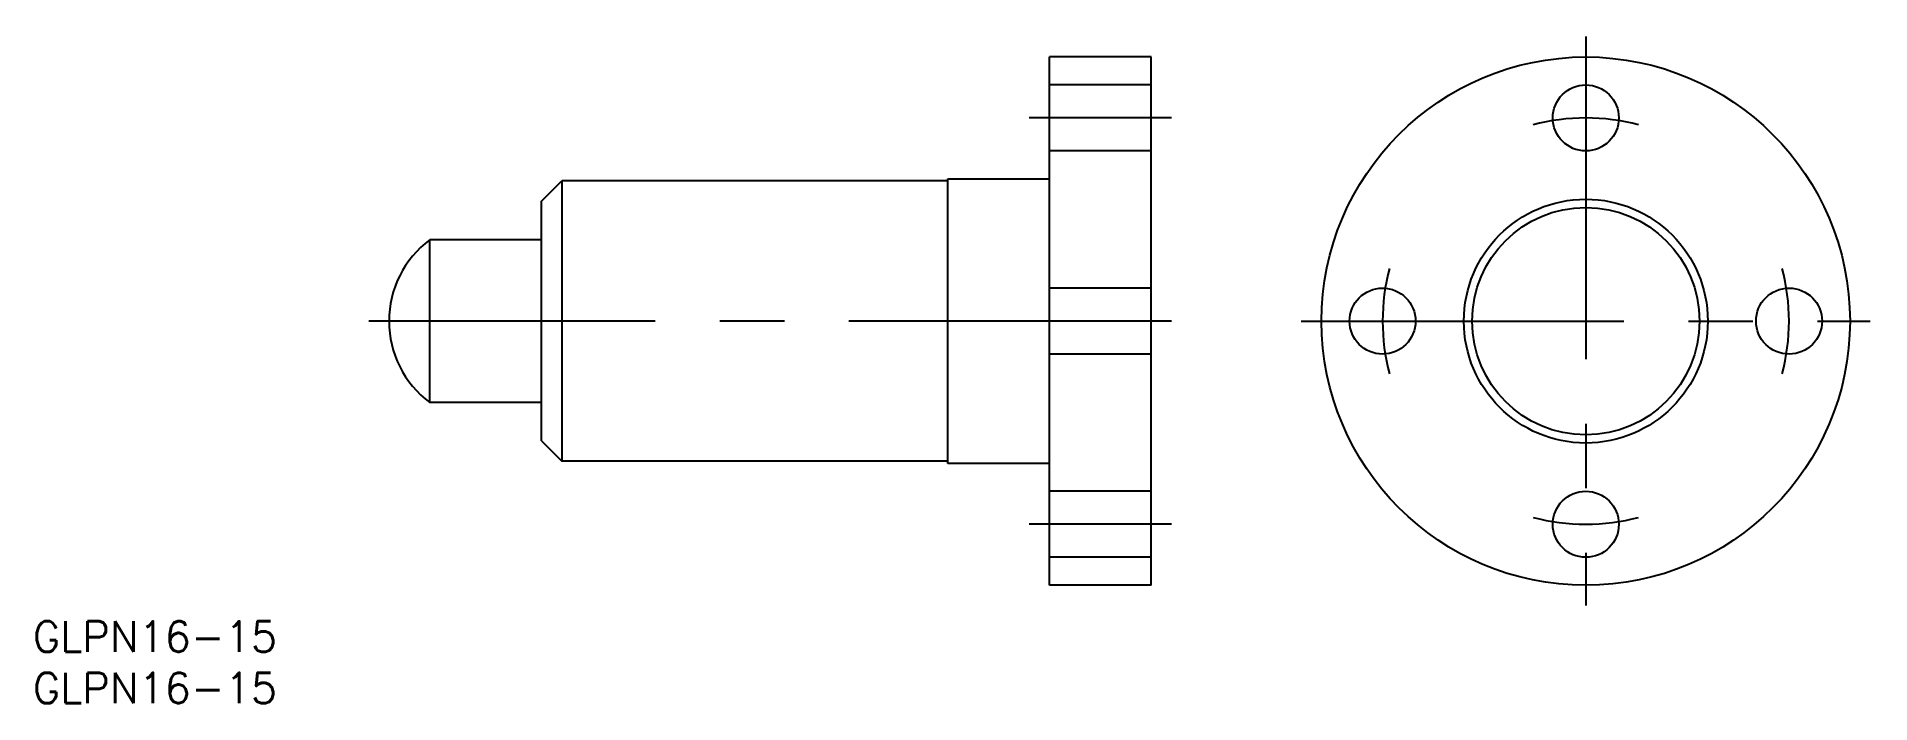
# Model space of a CAD drawing. Extents: x -152 to 28, y -38 to 28.
import ezdxf

# ---------------------------------------------------------------- set-up
doc = ezdxf.new("R2010")
doc.units = 0
doc.linetypes.add('CENTER', pattern=[50.8, 31.75, -6.35, 6.35, -6.35])
doc.linetypes.add('DASHED', pattern=[19.05, 12.7, -6.35])
doc.layers.get('0').update_dxf_attribs({"linetype": 'CONTINUOUS'})
doc.layers.add('CENTER', color=1, linetype='CENTER')
doc.styles.get("Standard").update_dxf_attribs({"font": 'txt.shx', "height": 3, "bigfont": 'bigfont.shx'})

msp = doc.modelspace()

# ---------------------------------------------------------------- linework, layer by layer
at = {"color": 7, "linetype": 'CONTINUOUS'}
for p, q in [((-52.77, -26), (-52.77, 26)), ((-42.77, 26), (-52.77, 26)), ((-42.77, -26), (-42.77, 26)), ((-102.77, 11.8), (-100.77, 13.8)), ((-100.77, 13.8), (-100.77, -13.8)), ((-62.77, 13.8), (-100.77, 13.8)), ((-62.77, -14), (-62.77, 14)), ((-62.77, 14), (-52.77, 14)), ((-102.77, -11.8), (-102.77, 11.8)), ((-113.77, -8), (-113.77, 8)), ((-102.77, 8), (-113.77, 8)), ((-102.77, -8), (-113.77, -8)), ((-102.77, -11.8), (-100.77, -13.8)), ((-62.77, -13.8), (-100.77, -13.8)), ((-52.77, -14), (-62.77, -14)), ((-42.77, -26), (-52.77, -26))]:
    msp.add_line(p, q, dxfattribs=at)
at = {"color": 3, "linetype": 'DASHED'}
for p, q in [((-42.77, 23.25), (-52.77, 23.25)), ((-42.77, 16.75), (-52.77, 16.75)), ((-42.77, 3.25), (-52.77, 3.25)), ((-42.77, -3.25), (-52.77, -3.25)), ((-42.77, -16.75), (-52.77, -16.75)), ((-42.77, -23.25), (-52.77, -23.25))]:
    msp.add_line(p, q, dxfattribs=at)
at = {"color": 7, "linetype": 'CONTINUOUS'}
for centre, radius in [((0, 0), 26), ((0, 20), 3.25), ((0, 0), 12), ((-20, 0), 3.25), ((20, 0), 3.25), ((0, -20), 3.25)]:
    msp.add_circle(centre, radius, dxfattribs=at)
at = {"color": 3, "linetype": 'CONTINUOUS'}
msp.add_circle((0, 0), 11.19, dxfattribs=at)
at = {"color": 7, "linetype": 'CONTINUOUS'}
msp.add_arc((-107.77, 0), 10, 126.8699, 233.1301, dxfattribs=at)
at = {"layer": 'CENTER', "color": 1, "linetype": 'CENTER'}
for p, q in [((0, 28), (0, -28)), ((-40.77, 20), (-54.77, 20)), ((-28, 0), (28, 0)), ((-40.77, 0), (-119.77, 0)), ((-40.77, -20), (-54.77, -20))]:
    msp.add_line(p, q, dxfattribs=at)
for start, end in [(74.9496, 105.0504), (164.9496, 195.0504), (344.9496, 15.0504), (254.9496, 285.0504)]:
    msp.add_arc((0, 0), 20, start, end, dxfattribs=at)

# ---------------------------------------------------------------- texts
at = {"color": 7, "linetype": 'CONTINUOUS'}
for p in [(-152.83, -32.55), (-152.83, -37.62)]:
    msp.add_text('GLPN16-15', height=3, dxfattribs=at).set_placement(p)

doc.saveas('drawing.dxf')
